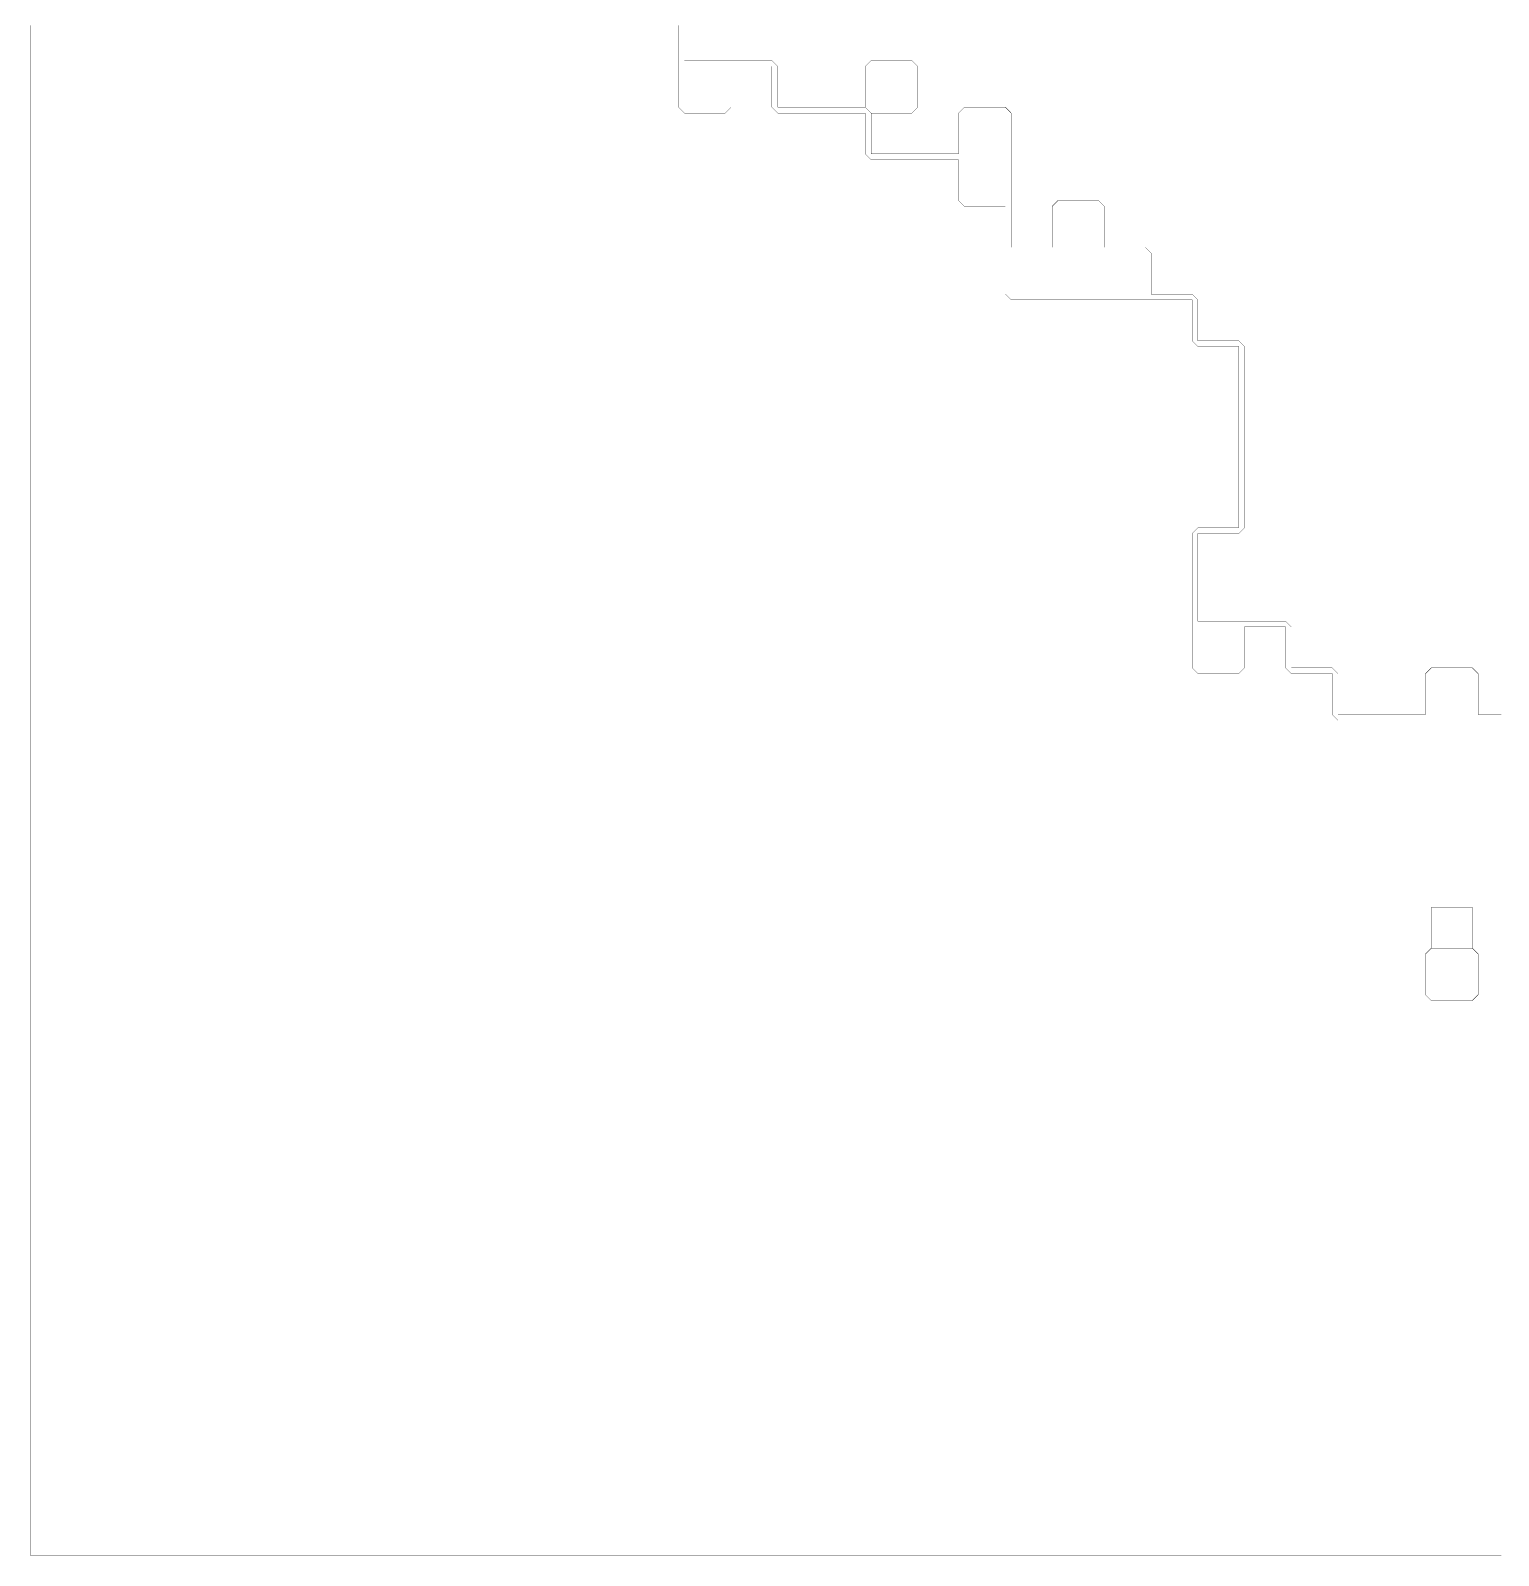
# Model space of a CAD drawing. Header units: metres. Extents: x 0 to 4990, y -4990 to 0.
# Drawn here: x 0 to 2456, y -4990 to -2440 of the extents above; entities that cross this region are included whole.
import ezdxf

# ---------------------------------------------------------------- set-up
doc = ezdxf.new("R2010")
doc.units = ezdxf.units.M
for name, color, linetype in [('conductor', 1, 'Continuous'), ('dielectric', 8, 'Continuous'), ('substrate', 5, 'Continuous')]:
    doc.layers.add(name, color=color, linetype=linetype)

msp = doc.modelspace()

# ---------------------------------------------------------------- linework, layer by layer
at = {"layer": 'conductor', "const_width": 0.5}
msp.add_lwpolyline([(1093.75, -2431.640625), (1093.75, -2441.40625), (1093.75, -2451.171875), (1093.75, -2460.9375), (1093.75, -2470.703125), (1093.75, -2480.46875), (1093.75, -2490.234375), (1103.515625, -2490.234375), (1113.28125, -2490.234375), (1123.046875, -2490.234375), (1132.8125, -2490.234375), (1142.578125, -2490.234375), (1152.34375, -2490.234375), (1162.109375, -2490.234375), (1171.875, -2490.234375), (1181.640625, -2490.234375), (1191.40625, -2490.234375), (1201.171875, -2490.234375), (1210.9375, -2490.234375), (1220.703125, -2490.234375), (1230.46875, -2490.234375), (1240.234375, -2490.234375), (1250, -2500), (1250, -2509.765625), (1250, -2519.53125), (1250, -2529.296875), (1250, -2539.0625), (1250, -2548.828125), (1250, -2558.59375), (1250, -2568.359375), (1259.765625, -2568.359375), (1269.53125, -2568.359375), (1279.296875, -2568.359375), (1289.0625, -2568.359375), (1298.828125, -2568.359375), (1308.59375, -2568.359375), (1318.359375, -2568.359375), (1328.125, -2568.359375), (1337.890625, -2568.359375), (1347.65625, -2568.359375), (1357.421875, -2568.359375), (1367.1875, -2568.359375), (1376.953125, -2568.359375), (1386.71875, -2568.359375), (1396.484375, -2568.359375), (1406.25, -2578.125), (1406.25, -2587.890625), (1406.25, -2597.65625), (1406.25, -2607.421875), (1406.25, -2617.1875), (1406.25, -2626.953125), (1406.25, -2636.71875), (1406.25, -2646.484375), (1416.015625, -2646.484375), (1425.78125, -2646.484375), (1435.546875, -2646.484375), (1445.3125, -2646.484375), (1455.078125, -2646.484375), (1464.84375, -2646.484375), (1474.609375, -2646.484375), (1484.375, -2646.484375), (1494.140625, -2646.484375), (1503.90625, -2646.484375), (1513.671875, -2646.484375), (1523.4375, -2646.484375), (1533.203125, -2646.484375), (1542.96875, -2646.484375), (1552.734375, -2646.484375), (1552.734375, -2636.71875), (1552.734375, -2626.953125), (1552.734375, -2617.1875), (1552.734375, -2607.421875), (1552.734375, -2597.65625), (1552.734375, -2587.890625), (1552.734375, -2578.125), (1562.5, -2568.359375), (1572.265625, -2568.359375), (1582.03125, -2568.359375), (1591.796875, -2568.359375), (1601.5625, -2568.359375), (1611.328125, -2568.359375), (1621.09375, -2568.359375), (1630.859375, -2568.359375), (1640.625, -2578.125), (1640.625, -2587.890625), (1640.625, -2597.65625), (1640.625, -2607.421875), (1640.625, -2617.1875), (1640.625, -2626.953125), (1640.625, -2636.71875), (1640.625, -2646.484375), (1640.625, -2656.25), (1640.625, -2666.015625), (1640.625, -2675.78125), (1640.625, -2685.546875), (1640.625, -2695.3125), (1640.625, -2705.078125), (1640.625, -2714.84375), (1640.625, -2724.609375), (1640.625, -2734.375), (1640.625, -2744.140625), (1640.625, -2753.90625), (1640.625, -2763.671875), (1640.625, -2773.4375), (1640.625, -2783.203125), (1640.625, -2792.96875), (1640.625, -2802.734375), (1650.390625, -2802.734375), (1660.15625, -2802.734375), (1669.921875, -2802.734375), (1679.6875, -2802.734375), (1689.453125, -2802.734375), (1699.21875, -2802.734375), (1708.984375, -2802.734375), (1708.984375, -2792.96875), (1708.984375, -2783.203125), (1708.984375, -2773.4375), (1708.984375, -2763.671875), (1708.984375, -2753.90625), (1708.984375, -2744.140625), (1708.984375, -2734.375), (1718.75, -2724.609375), (1728.515625, -2724.609375), (1738.28125, -2724.609375), (1748.046875, -2724.609375), (1757.8125, -2724.609375), (1767.578125, -2724.609375), (1777.34375, -2724.609375), (1787.109375, -2724.609375), (1796.875, -2734.375), (1796.875, -2744.140625), (1796.875, -2753.90625), (1796.875, -2763.671875), (1796.875, -2773.4375), (1796.875, -2783.203125), (1796.875, -2792.96875), (1796.875, -2802.734375), (1806.640625, -2802.734375), (1816.40625, -2802.734375), (1826.171875, -2802.734375), (1835.9375, -2802.734375), (1845.703125, -2802.734375), (1855.46875, -2802.734375), (1865.234375, -2802.734375), (1875, -2812.5), (1875, -2822.265625), (1875, -2832.03125), (1875, -2841.796875), (1875, -2851.5625), (1875, -2861.328125), (1875, -2871.09375), (1875, -2880.859375), (1884.765625, -2880.859375), (1894.53125, -2880.859375), (1904.296875, -2880.859375), (1914.0625, -2880.859375), (1923.828125, -2880.859375), (1933.59375, -2880.859375), (1943.359375, -2880.859375), (1953.125, -2890.625), (1953.125, -2900.390625), (1953.125, -2910.15625), (1953.125, -2919.921875), (1953.125, -2929.6875), (1953.125, -2939.453125), (1953.125, -2949.21875), (1953.125, -2958.984375), (1962.890625, -2958.984375), (1972.65625, -2958.984375), (1982.421875, -2958.984375), (1992.1875, -2958.984375), (2001.953125, -2958.984375), (2011.71875, -2958.984375), (2021.484375, -2958.984375), (2031.25, -2968.75), (2031.25, -2978.515625), (2031.25, -2988.28125), (2031.25, -2998.046875), (2031.25, -3007.8125), (2031.25, -3017.578125), (2031.25, -3027.34375), (2031.25, -3037.109375), (2031.25, -3046.875), (2031.25, -3056.640625), (2031.25, -3066.40625), (2031.25, -3076.171875), (2031.25, -3085.9375), (2031.25, -3095.703125), (2031.25, -3105.46875), (2031.25, -3115.234375), (2031.25, -3125), (2031.25, -3134.765625), (2031.25, -3144.53125), (2031.25, -3154.296875), (2031.25, -3164.0625), (2031.25, -3173.828125), (2031.25, -3183.59375), (2031.25, -3193.359375), (2031.25, -3203.125), (2031.25, -3212.890625), (2031.25, -3222.65625), (2031.25, -3232.421875), (2031.25, -3242.1875), (2031.25, -3251.953125), (2031.25, -3261.71875), (2031.25, -3271.484375), (2021.484375, -3281.25), (2011.71875, -3281.25), (2001.953125, -3281.25), (1992.1875, -3281.25), (1982.421875, -3281.25), (1972.65625, -3281.25), (1962.890625, -3281.25), (1953.125, -3281.25), (1953.125, -3291.015625), (1953.125, -3300.78125), (1953.125, -3310.546875), (1953.125, -3320.3125), (1953.125, -3330.078125), (1953.125, -3339.84375), (1953.125, -3349.609375), (1953.125, -3359.375), (1953.125, -3369.140625), (1953.125, -3378.90625), (1953.125, -3388.671875), (1953.125, -3398.4375), (1953.125, -3408.203125), (1953.125, -3417.96875), (1953.125, -3427.734375), (1962.890625, -3427.734375), (1972.65625, -3427.734375), (1982.421875, -3427.734375), (1992.1875, -3427.734375), (2001.953125, -3427.734375), (2011.71875, -3427.734375), (2021.484375, -3427.734375), (2031.25, -3427.734375), (2041.015625, -3427.734375), (2050.78125, -3427.734375), (2060.546875, -3427.734375), (2070.3125, -3427.734375), (2080.078125, -3427.734375), (2089.84375, -3427.734375), (2099.609375, -3427.734375), (2109.375, -3437.5), (2109.375, -3447.265625), (2109.375, -3457.03125), (2109.375, -3466.796875), (2109.375, -3476.5625), (2109.375, -3486.328125), (2109.375, -3496.09375), (2109.375, -3505.859375), (2119.140625, -3505.859375), (2128.90625, -3505.859375), (2138.671875, -3505.859375), (2148.4375, -3505.859375), (2158.203125, -3505.859375), (2167.96875, -3505.859375), (2177.734375, -3505.859375), (2187.5, -3515.625), (2187.5, -3525.390625), (2187.5, -3535.15625), (2187.5, -3544.921875), (2187.5, -3554.6875), (2187.5, -3564.453125), (2187.5, -3574.21875), (2187.5, -3583.984375), (2197.265625, -3583.984375), (2207.03125, -3583.984375), (2216.796875, -3583.984375), (2226.5625, -3583.984375), (2236.328125, -3583.984375), (2246.09375, -3583.984375), (2255.859375, -3583.984375), (2265.625, -3583.984375), (2275.390625, -3583.984375), (2285.15625, -3583.984375), (2294.921875, -3583.984375), (2304.6875, -3583.984375), (2314.453125, -3583.984375), (2324.21875, -3583.984375), (2333.984375, -3583.984375), (2333.984375, -3574.21875), (2333.984375, -3564.453125), (2333.984375, -3554.6875), (2333.984375, -3544.921875), (2333.984375, -3535.15625), (2333.984375, -3525.390625), (2333.984375, -3515.625), (2343.75, -3505.859375), (2353.515625, -3505.859375), (2363.28125, -3505.859375), (2373.046875, -3505.859375), (2382.8125, -3505.859375), (2392.578125, -3505.859375), (2402.34375, -3505.859375), (2412.109375, -3505.859375), (2421.875, -3515.625), (2421.875, -3525.390625), (2421.875, -3535.15625), (2421.875, -3544.921875), (2421.875, -3554.6875), (2421.875, -3564.453125), (2421.875, -3574.21875), (2421.875, -3583.984375), (2431.640625, -3583.984375), (2441.40625, -3583.984375), (2451.171875, -3583.984375), (2460.9375, -3583.984375)], dxfattribs=at)
msp.add_lwpolyline([(1396.484375, -2500), (1406.25, -2490.234375), (1416.015625, -2490.234375), (1425.78125, -2490.234375), (1435.546875, -2490.234375), (1445.3125, -2490.234375), (1455.078125, -2490.234375), (1464.84375, -2490.234375), (1474.609375, -2490.234375), (1484.375, -2500), (1484.375, -2509.765625), (1484.375, -2519.53125), (1484.375, -2529.296875), (1484.375, -2539.0625), (1484.375, -2548.828125), (1484.375, -2558.59375), (1484.375, -2568.359375), (1474.609375, -2578.125), (1464.84375, -2578.125), (1455.078125, -2578.125), (1445.3125, -2578.125), (1435.546875, -2578.125), (1425.78125, -2578.125), (1416.015625, -2578.125), (1406.25, -2578.125), (1396.484375, -2568.359375), (1396.484375, -2558.59375), (1396.484375, -2548.828125), (1396.484375, -2539.0625), (1396.484375, -2529.296875), (1396.484375, -2519.53125), (1396.484375, -2509.765625)], close=True, dxfattribs=at)
at = {"layer": 'dielectric', "const_width": 0.5}
msp.add_lwpolyline([(2343.75, -3906.25), (2343.75, -3916.015625), (2343.75, -3925.78125), (2343.75, -3935.546875), (2343.75, -3945.3125), (2343.75, -3955.078125), (2343.75, -3964.84375), (2343.75, -3974.609375), (2353.515625, -3974.609375), (2363.28125, -3974.609375), (2373.046875, -3974.609375), (2382.8125, -3974.609375), (2392.578125, -3974.609375), (2402.34375, -3974.609375), (2412.109375, -3974.609375), (2412.109375, -3964.84375), (2412.109375, -3955.078125), (2412.109375, -3945.3125), (2412.109375, -3935.546875), (2412.109375, -3925.78125), (2412.109375, -3916.015625), (2412.109375, -3906.25), (2402.34375, -3906.25), (2392.578125, -3906.25), (2382.8125, -3906.25), (2373.046875, -3906.25), (2363.28125, -3906.25), (2353.515625, -3906.25)], close=True, dxfattribs=at)
at = {"layer": 'substrate', "const_width": 0.5}
for points in [[(0, -2431.640625), (0, -2441.40625), (0, -2451.171875), (0, -2460.9375), (0, -2470.703125), (0, -2480.46875), (0, -2490.234375), (0, -2500), (0, -2509.765625), (0, -2519.53125), (0, -2529.296875), (0, -2539.0625), (0, -2548.828125), (0, -2558.59375), (0, -2568.359375), (0, -2578.125), (0, -2587.890625), (0, -2597.65625), (0, -2607.421875), (0, -2617.1875), (0, -2626.953125), (0, -2636.71875), (0, -2646.484375), (0, -2656.25), (0, -2666.015625), (0, -2675.78125), (0, -2685.546875), (0, -2695.3125), (0, -2705.078125), (0, -2714.84375), (0, -2724.609375), (0, -2734.375), (0, -2744.140625), (0, -2753.90625), (0, -2763.671875), (0, -2773.4375), (0, -2783.203125), (0, -2792.96875), (0, -2802.734375), (0, -2812.5), (0, -2822.265625), (0, -2832.03125), (0, -2841.796875), (0, -2851.5625), (0, -2861.328125), (0, -2871.09375), (0, -2880.859375), (0, -2890.625), (0, -2900.390625), (0, -2910.15625), (0, -2919.921875), (0, -2929.6875), (0, -2939.453125), (0, -2949.21875), (0, -2958.984375), (0, -2968.75), (0, -2978.515625), (0, -2988.28125), (0, -2998.046875), (0, -3007.8125), (0, -3017.578125), (0, -3027.34375), (0, -3037.109375), (0, -3046.875), (0, -3056.640625), (0, -3066.40625), (0, -3076.171875), (0, -3085.9375), (0, -3095.703125), (0, -3105.46875), (0, -3115.234375), (0, -3125), (0, -3134.765625), (0, -3144.53125), (0, -3154.296875), (0, -3164.0625), (0, -3173.828125), (0, -3183.59375), (0, -3193.359375), (0, -3203.125), (0, -3212.890625), (0, -3222.65625), (0, -3232.421875), (0, -3242.1875), (0, -3251.953125), (0, -3261.71875), (0, -3271.484375), (0, -3281.25), (0, -3291.015625), (0, -3300.78125), (0, -3310.546875), (0, -3320.3125), (0, -3330.078125), (0, -3339.84375), (0, -3349.609375), (0, -3359.375), (0, -3369.140625), (0, -3378.90625), (0, -3388.671875), (0, -3398.4375), (0, -3408.203125), (0, -3417.96875), (0, -3427.734375), (0, -3437.5), (0, -3447.265625), (0, -3457.03125), (0, -3466.796875), (0, -3476.5625), (0, -3486.328125), (0, -3496.09375), (0, -3505.859375), (0, -3515.625), (0, -3525.390625), (0, -3535.15625), (0, -3544.921875), (0, -3554.6875), (0, -3564.453125), (0, -3574.21875), (0, -3583.984375), (0, -3593.75), (0, -3603.515625), (0, -3613.28125), (0, -3623.046875), (0, -3632.8125), (0, -3642.578125), (0, -3652.34375), (0, -3662.109375), (0, -3671.875), (0, -3681.640625), (0, -3691.40625), (0, -3701.171875), (0, -3710.9375), (0, -3720.703125), (0, -3730.46875), (0, -3740.234375), (0, -3750), (0, -3759.765625), (0, -3769.53125), (0, -3779.296875), (0, -3789.0625), (0, -3798.828125), (0, -3808.59375), (0, -3818.359375), (0, -3828.125), (0, -3837.890625), (0, -3847.65625), (0, -3857.421875), (0, -3867.1875), (0, -3876.953125), (0, -3886.71875), (0, -3896.484375), (0, -3906.25), (0, -3916.015625), (0, -3925.78125), (0, -3935.546875), (0, -3945.3125), (0, -3955.078125), (0, -3964.84375), (0, -3974.609375), (0, -3984.375), (0, -3994.140625), (0, -4003.90625), (0, -4013.671875), (0, -4023.4375), (0, -4033.203125), (0, -4042.96875), (0, -4052.734375), (0, -4062.5), (0, -4072.265625), (0, -4082.03125), (0, -4091.796875), (0, -4101.5625), (0, -4111.328125), (0, -4121.09375), (0, -4130.859375), (0, -4140.625), (0, -4150.390625), (0, -4160.15625), (0, -4169.921875), (0, -4179.6875), (0, -4189.453125), (0, -4199.21875), (0, -4208.984375), (0, -4218.75), (0, -4228.515625), (0, -4238.28125), (0, -4248.046875), (0, -4257.8125), (0, -4267.578125), (0, -4277.34375), (0, -4287.109375), (0, -4296.875), (0, -4306.640625), (0, -4316.40625), (0, -4326.171875), (0, -4335.9375), (0, -4345.703125), (0, -4355.46875), (0, -4365.234375), (0, -4375), (0, -4384.765625), (0, -4394.53125), (0, -4404.296875), (0, -4414.0625), (0, -4423.828125), (0, -4433.59375), (0, -4443.359375), (0, -4453.125), (0, -4462.890625), (0, -4472.65625), (0, -4482.421875), (0, -4492.1875), (0, -4501.953125), (0, -4511.71875), (0, -4521.484375), (0, -4531.25), (0, -4541.015625), (0, -4550.78125), (0, -4560.546875), (0, -4570.3125), (0, -4580.078125), (0, -4589.84375), (0, -4599.609375), (0, -4609.375), (0, -4619.140625), (0, -4628.90625), (0, -4638.671875), (0, -4648.4375), (0, -4658.203125), (0, -4667.96875), (0, -4677.734375), (0, -4687.5), (0, -4697.265625), (0, -4707.03125), (0, -4716.796875), (0, -4726.5625), (0, -4736.328125), (0, -4746.09375), (0, -4755.859375), (0, -4765.625), (0, -4775.390625), (0, -4785.15625), (0, -4794.921875), (0, -4804.6875), (0, -4814.453125), (0, -4824.21875), (0, -4833.984375), (0, -4843.75), (0, -4853.515625), (0, -4863.28125), (0, -4873.046875), (0, -4882.8125), (0, -4892.578125), (0, -4902.34375), (0, -4912.109375), (0, -4921.875), (0, -4931.640625), (0, -4941.40625), (0, -4951.171875), (0, -4960.9375), (0, -4970.703125), (0, -4980.46875), (0, -4990.234375), (9.765625, -4990.234375), (19.53125, -4990.234375), (29.296875, -4990.234375), (39.0625, -4990.234375), (48.828125, -4990.234375), (58.59375, -4990.234375), (68.359375, -4990.234375), (78.125, -4990.234375), (87.890625, -4990.234375), (97.65625, -4990.234375), (107.421875, -4990.234375), (117.1875, -4990.234375), (126.953125, -4990.234375), (136.71875, -4990.234375), (146.484375, -4990.234375), (156.25, -4990.234375), (166.015625, -4990.234375), (175.78125, -4990.234375), (185.546875, -4990.234375), (195.3125, -4990.234375), (205.078125, -4990.234375), (214.84375, -4990.234375), (224.609375, -4990.234375), (234.375, -4990.234375), (244.140625, -4990.234375), (253.90625, -4990.234375), (263.671875, -4990.234375), (273.4375, -4990.234375), (283.203125, -4990.234375), (292.96875, -4990.234375), (302.734375, -4990.234375), (312.5, -4990.234375), (322.265625, -4990.234375), (332.03125, -4990.234375), (341.796875, -4990.234375), (351.5625, -4990.234375), (361.328125, -4990.234375), (371.09375, -4990.234375), (380.859375, -4990.234375), (390.625, -4990.234375), (400.390625, -4990.234375), (410.15625, -4990.234375), (419.921875, -4990.234375), (429.6875, -4990.234375), (439.453125, -4990.234375), (449.21875, -4990.234375), (458.984375, -4990.234375), (468.75, -4990.234375), (478.515625, -4990.234375), (488.28125, -4990.234375), (498.046875, -4990.234375), (507.8125, -4990.234375), (517.578125, -4990.234375), (527.34375, -4990.234375), (537.109375, -4990.234375), (546.875, -4990.234375), (556.640625, -4990.234375), (566.40625, -4990.234375), (576.171875, -4990.234375), (585.9375, -4990.234375), (595.703125, -4990.234375), (605.46875, -4990.234375), (615.234375, -4990.234375), (625, -4990.234375), (634.765625, -4990.234375), (644.53125, -4990.234375), (654.296875, -4990.234375), (664.0625, -4990.234375), (673.828125, -4990.234375), (683.59375, -4990.234375), (693.359375, -4990.234375), (703.125, -4990.234375), (712.890625, -4990.234375), (722.65625, -4990.234375), (732.421875, -4990.234375), (742.1875, -4990.234375), (751.953125, -4990.234375), (761.71875, -4990.234375), (771.484375, -4990.234375), (781.25, -4990.234375), (791.015625, -4990.234375), (800.78125, -4990.234375), (810.546875, -4990.234375), (820.3125, -4990.234375), (830.078125, -4990.234375), (839.84375, -4990.234375), (849.609375, -4990.234375), (859.375, -4990.234375), (869.140625, -4990.234375), (878.90625, -4990.234375), (888.671875, -4990.234375), (898.4375, -4990.234375), (908.203125, -4990.234375), (917.96875, -4990.234375), (927.734375, -4990.234375), (937.5, -4990.234375), (947.265625, -4990.234375), (957.03125, -4990.234375), (966.796875, -4990.234375), (976.5625, -4990.234375), (986.328125, -4990.234375), (996.09375, -4990.234375), (1005.859375, -4990.234375), (1015.625, -4990.234375), (1025.390625, -4990.234375), (1035.15625, -4990.234375), (1044.921875, -4990.234375), (1054.6875, -4990.234375), (1064.453125, -4990.234375), (1074.21875, -4990.234375), (1083.984375, -4990.234375), (1093.75, -4990.234375), (1103.515625, -4990.234375), (1113.28125, -4990.234375), (1123.046875, -4990.234375), (1132.8125, -4990.234375), (1142.578125, -4990.234375), (1152.34375, -4990.234375), (1162.109375, -4990.234375), (1171.875, -4990.234375), (1181.640625, -4990.234375), (1191.40625, -4990.234375), (1201.171875, -4990.234375), (1210.9375, -4990.234375), (1220.703125, -4990.234375), (1230.46875, -4990.234375), (1240.234375, -4990.234375), (1250, -4990.234375), (1259.765625, -4990.234375), (1269.53125, -4990.234375), (1279.296875, -4990.234375), (1289.0625, -4990.234375), (1298.828125, -4990.234375), (1308.59375, -4990.234375), (1318.359375, -4990.234375), (1328.125, -4990.234375), (1337.890625, -4990.234375), (1347.65625, -4990.234375), (1357.421875, -4990.234375), (1367.1875, -4990.234375), (1376.953125, -4990.234375), (1386.71875, -4990.234375), (1396.484375, -4990.234375), (1406.25, -4990.234375), (1416.015625, -4990.234375), (1425.78125, -4990.234375), (1435.546875, -4990.234375), (1445.3125, -4990.234375), (1455.078125, -4990.234375), (1464.84375, -4990.234375), (1474.609375, -4990.234375), (1484.375, -4990.234375), (1494.140625, -4990.234375), (1503.90625, -4990.234375), (1513.671875, -4990.234375), (1523.4375, -4990.234375), (1533.203125, -4990.234375), (1542.96875, -4990.234375), (1552.734375, -4990.234375), (1562.5, -4990.234375), (1572.265625, -4990.234375), (1582.03125, -4990.234375), (1591.796875, -4990.234375), (1601.5625, -4990.234375), (1611.328125, -4990.234375), (1621.09375, -4990.234375), (1630.859375, -4990.234375), (1640.625, -4990.234375), (1650.390625, -4990.234375), (1660.15625, -4990.234375), (1669.921875, -4990.234375), (1679.6875, -4990.234375), (1689.453125, -4990.234375), (1699.21875, -4990.234375), (1708.984375, -4990.234375), (1718.75, -4990.234375), (1728.515625, -4990.234375), (1738.28125, -4990.234375), (1748.046875, -4990.234375), (1757.8125, -4990.234375), (1767.578125, -4990.234375), (1777.34375, -4990.234375), (1787.109375, -4990.234375), (1796.875, -4990.234375), (1806.640625, -4990.234375), (1816.40625, -4990.234375), (1826.171875, -4990.234375), (1835.9375, -4990.234375), (1845.703125, -4990.234375), (1855.46875, -4990.234375), (1865.234375, -4990.234375), (1875, -4990.234375), (1884.765625, -4990.234375), (1894.53125, -4990.234375), (1904.296875, -4990.234375), (1914.0625, -4990.234375), (1923.828125, -4990.234375), (1933.59375, -4990.234375), (1943.359375, -4990.234375), (1953.125, -4990.234375), (1962.890625, -4990.234375), (1972.65625, -4990.234375), (1982.421875, -4990.234375), (1992.1875, -4990.234375), (2001.953125, -4990.234375), (2011.71875, -4990.234375), (2021.484375, -4990.234375), (2031.25, -4990.234375), (2041.015625, -4990.234375), (2050.78125, -4990.234375), (2060.546875, -4990.234375), (2070.3125, -4990.234375), (2080.078125, -4990.234375), (2089.84375, -4990.234375), (2099.609375, -4990.234375), (2109.375, -4990.234375), (2119.140625, -4990.234375), (2128.90625, -4990.234375), (2138.671875, -4990.234375), (2148.4375, -4990.234375), (2158.203125, -4990.234375), (2167.96875, -4990.234375), (2177.734375, -4990.234375), (2187.5, -4990.234375), (2197.265625, -4990.234375), (2207.03125, -4990.234375), (2216.796875, -4990.234375), (2226.5625, -4990.234375), (2236.328125, -4990.234375), (2246.09375, -4990.234375), (2255.859375, -4990.234375), (2265.625, -4990.234375), (2275.390625, -4990.234375), (2285.15625, -4990.234375), (2294.921875, -4990.234375), (2304.6875, -4990.234375), (2314.453125, -4990.234375), (2324.21875, -4990.234375), (2333.984375, -4990.234375), (2343.75, -4990.234375), (2353.515625, -4990.234375), (2363.28125, -4990.234375), (2373.046875, -4990.234375), (2382.8125, -4990.234375), (2392.578125, -4990.234375), (2402.34375, -4990.234375), (2412.109375, -4990.234375), (2421.875, -4990.234375), (2431.640625, -4990.234375), (2441.40625, -4990.234375), (2451.171875, -4990.234375), (2460.9375, -4990.234375)], [(2460.9375, -3593.75), (2451.171875, -3593.75), (2441.40625, -3593.75), (2431.640625, -3593.75), (2421.875, -3593.75), (2412.109375, -3593.75), (2402.34375, -3593.75), (2392.578125, -3593.75), (2382.8125, -3593.75), (2373.046875, -3593.75), (2363.28125, -3593.75), (2353.515625, -3593.75), (2343.75, -3593.75), (2333.984375, -3593.75), (2324.21875, -3593.75), (2314.453125, -3593.75), (2304.6875, -3593.75), (2294.921875, -3593.75), (2285.15625, -3593.75), (2275.390625, -3593.75), (2265.625, -3593.75), (2255.859375, -3593.75), (2246.09375, -3593.75), (2236.328125, -3593.75), (2226.5625, -3593.75), (2216.796875, -3593.75), (2207.03125, -3593.75), (2197.265625, -3593.75), (2187.5, -3593.75), (2177.734375, -3583.984375), (2177.734375, -3574.21875), (2177.734375, -3564.453125), (2177.734375, -3554.6875), (2177.734375, -3544.921875), (2177.734375, -3535.15625), (2177.734375, -3525.390625), (2177.734375, -3515.625), (2167.96875, -3515.625), (2158.203125, -3515.625), (2148.4375, -3515.625), (2138.671875, -3515.625), (2128.90625, -3515.625), (2119.140625, -3515.625), (2109.375, -3515.625), (2099.609375, -3505.859375), (2099.609375, -3496.09375), (2099.609375, -3486.328125), (2099.609375, -3476.5625), (2099.609375, -3466.796875), (2099.609375, -3457.03125), (2099.609375, -3447.265625), (2099.609375, -3437.5), (2089.84375, -3437.5), (2080.078125, -3437.5), (2070.3125, -3437.5), (2060.546875, -3437.5), (2050.78125, -3437.5), (2041.015625, -3437.5), (2031.25, -3437.5), (2031.25, -3447.265625), (2031.25, -3457.03125), (2031.25, -3466.796875), (2031.25, -3476.5625), (2031.25, -3486.328125), (2031.25, -3496.09375), (2031.25, -3505.859375), (2021.484375, -3515.625), (2011.71875, -3515.625), (2001.953125, -3515.625), (1992.1875, -3515.625), (1982.421875, -3515.625), (1972.65625, -3515.625), (1962.890625, -3515.625), (1953.125, -3515.625), (1943.359375, -3505.859375), (1943.359375, -3496.09375), (1943.359375, -3486.328125), (1943.359375, -3476.5625), (1943.359375, -3466.796875), (1943.359375, -3457.03125), (1943.359375, -3447.265625), (1943.359375, -3437.5), (1943.359375, -3427.734375), (1943.359375, -3417.96875), (1943.359375, -3408.203125), (1943.359375, -3398.4375), (1943.359375, -3388.671875), (1943.359375, -3378.90625), (1943.359375, -3369.140625), (1943.359375, -3359.375), (1943.359375, -3349.609375), (1943.359375, -3339.84375), (1943.359375, -3330.078125), (1943.359375, -3320.3125), (1943.359375, -3310.546875), (1943.359375, -3300.78125), (1943.359375, -3291.015625), (1943.359375, -3281.25), (1953.125, -3271.484375), (1962.890625, -3271.484375), (1972.65625, -3271.484375), (1982.421875, -3271.484375), (1992.1875, -3271.484375), (2001.953125, -3271.484375), (2011.71875, -3271.484375), (2021.484375, -3271.484375), (2021.484375, -3261.71875), (2021.484375, -3251.953125), (2021.484375, -3242.1875), (2021.484375, -3232.421875), (2021.484375, -3222.65625), (2021.484375, -3212.890625), (2021.484375, -3203.125), (2021.484375, -3193.359375), (2021.484375, -3183.59375), (2021.484375, -3173.828125), (2021.484375, -3164.0625), (2021.484375, -3154.296875), (2021.484375, -3144.53125), (2021.484375, -3134.765625), (2021.484375, -3125), (2021.484375, -3115.234375), (2021.484375, -3105.46875), (2021.484375, -3095.703125), (2021.484375, -3085.9375), (2021.484375, -3076.171875), (2021.484375, -3066.40625), (2021.484375, -3056.640625), (2021.484375, -3046.875), (2021.484375, -3037.109375), (2021.484375, -3027.34375), (2021.484375, -3017.578125), (2021.484375, -3007.8125), (2021.484375, -2998.046875), (2021.484375, -2988.28125), (2021.484375, -2978.515625), (2021.484375, -2968.75), (2011.71875, -2968.75), (2001.953125, -2968.75), (1992.1875, -2968.75), (1982.421875, -2968.75), (1972.65625, -2968.75), (1962.890625, -2968.75), (1953.125, -2968.75), (1943.359375, -2958.984375), (1943.359375, -2949.21875), (1943.359375, -2939.453125), (1943.359375, -2929.6875), (1943.359375, -2919.921875), (1943.359375, -2910.15625), (1943.359375, -2900.390625), (1943.359375, -2890.625), (1933.59375, -2890.625), (1923.828125, -2890.625), (1914.0625, -2890.625), (1904.296875, -2890.625), (1894.53125, -2890.625), (1884.765625, -2890.625), (1875, -2890.625), (1865.234375, -2890.625), (1855.46875, -2890.625), (1845.703125, -2890.625), (1835.9375, -2890.625), (1826.171875, -2890.625), (1816.40625, -2890.625), (1806.640625, -2890.625), (1796.875, -2890.625), (1787.109375, -2890.625), (1777.34375, -2890.625), (1767.578125, -2890.625), (1757.8125, -2890.625), (1748.046875, -2890.625), (1738.28125, -2890.625), (1728.515625, -2890.625), (1718.75, -2890.625), (1708.984375, -2890.625), (1699.21875, -2890.625), (1689.453125, -2890.625), (1679.6875, -2890.625), (1669.921875, -2890.625), (1660.15625, -2890.625), (1650.390625, -2890.625), (1640.625, -2890.625), (1630.859375, -2880.859375), (1630.859375, -2871.09375), (1630.859375, -2861.328125), (1630.859375, -2851.5625), (1630.859375, -2841.796875), (1630.859375, -2832.03125), (1630.859375, -2822.265625), (1630.859375, -2812.5), (1630.859375, -2802.734375), (1630.859375, -2792.96875), (1630.859375, -2783.203125), (1630.859375, -2773.4375), (1630.859375, -2763.671875), (1630.859375, -2753.90625), (1630.859375, -2744.140625), (1630.859375, -2734.375), (1621.09375, -2734.375), (1611.328125, -2734.375), (1601.5625, -2734.375), (1591.796875, -2734.375), (1582.03125, -2734.375), (1572.265625, -2734.375), (1562.5, -2734.375), (1552.734375, -2724.609375), (1552.734375, -2714.84375), (1552.734375, -2705.078125), (1552.734375, -2695.3125), (1552.734375, -2685.546875), (1552.734375, -2675.78125), (1552.734375, -2666.015625), (1552.734375, -2656.25), (1542.96875, -2656.25), (1533.203125, -2656.25), (1523.4375, -2656.25), (1513.671875, -2656.25), (1503.90625, -2656.25), (1494.140625, -2656.25), (1484.375, -2656.25), (1474.609375, -2656.25), (1464.84375, -2656.25), (1455.078125, -2656.25), (1445.3125, -2656.25), (1435.546875, -2656.25), (1425.78125, -2656.25), (1416.015625, -2656.25), (1406.25, -2656.25), (1396.484375, -2646.484375), (1396.484375, -2636.71875), (1396.484375, -2626.953125), (1396.484375, -2617.1875), (1396.484375, -2607.421875), (1396.484375, -2597.65625), (1396.484375, -2587.890625), (1396.484375, -2578.125), (1386.71875, -2578.125), (1376.953125, -2578.125), (1367.1875, -2578.125), (1357.421875, -2578.125), (1347.65625, -2578.125), (1337.890625, -2578.125), (1328.125, -2578.125), (1318.359375, -2578.125), (1308.59375, -2578.125), (1298.828125, -2578.125), (1289.0625, -2578.125), (1279.296875, -2578.125), (1269.53125, -2578.125), (1259.765625, -2578.125), (1250, -2578.125), (1240.234375, -2568.359375), (1240.234375, -2558.59375), (1240.234375, -2548.828125), (1240.234375, -2539.0625), (1240.234375, -2529.296875), (1240.234375, -2519.53125), (1240.234375, -2509.765625), (1240.234375, -2500), (1230.46875, -2500), (1220.703125, -2500), (1210.9375, -2500), (1201.171875, -2500), (1191.40625, -2500), (1181.640625, -2500), (1171.875, -2500), (1171.875, -2509.765625), (1171.875, -2519.53125), (1171.875, -2529.296875), (1171.875, -2539.0625), (1171.875, -2548.828125), (1171.875, -2558.59375), (1171.875, -2568.359375), (1162.109375, -2578.125), (1152.34375, -2578.125), (1142.578125, -2578.125), (1132.8125, -2578.125), (1123.046875, -2578.125), (1113.28125, -2578.125), (1103.515625, -2578.125), (1093.75, -2578.125), (1083.984375, -2568.359375), (1083.984375, -2558.59375), (1083.984375, -2548.828125), (1083.984375, -2539.0625), (1083.984375, -2529.296875), (1083.984375, -2519.53125), (1083.984375, -2509.765625), (1083.984375, -2500), (1083.984375, -2490.234375), (1083.984375, -2480.46875), (1083.984375, -2470.703125), (1083.984375, -2460.9375), (1083.984375, -2451.171875), (1083.984375, -2441.40625), (1083.984375, -2431.640625)]]:
    msp.add_lwpolyline(points, dxfattribs=at)
msp.add_lwpolyline([(2333.984375, -3984.375), (2343.75, -3974.609375), (2353.515625, -3974.609375), (2363.28125, -3974.609375), (2373.046875, -3974.609375), (2382.8125, -3974.609375), (2392.578125, -3974.609375), (2402.34375, -3974.609375), (2412.109375, -3974.609375), (2421.875, -3984.375), (2421.875, -3994.140625), (2421.875, -4003.90625), (2421.875, -4013.671875), (2421.875, -4023.4375), (2421.875, -4033.203125), (2421.875, -4042.96875), (2421.875, -4052.734375), (2412.109375, -4062.5), (2402.34375, -4062.5), (2392.578125, -4062.5), (2382.8125, -4062.5), (2373.046875, -4062.5), (2363.28125, -4062.5), (2353.515625, -4062.5), (2343.75, -4062.5), (2333.984375, -4052.734375), (2333.984375, -4042.96875), (2333.984375, -4033.203125), (2333.984375, -4023.4375), (2333.984375, -4013.671875), (2333.984375, -4003.90625), (2333.984375, -3994.140625)], close=True, dxfattribs=at)

doc.saveas('drawing.dxf')
